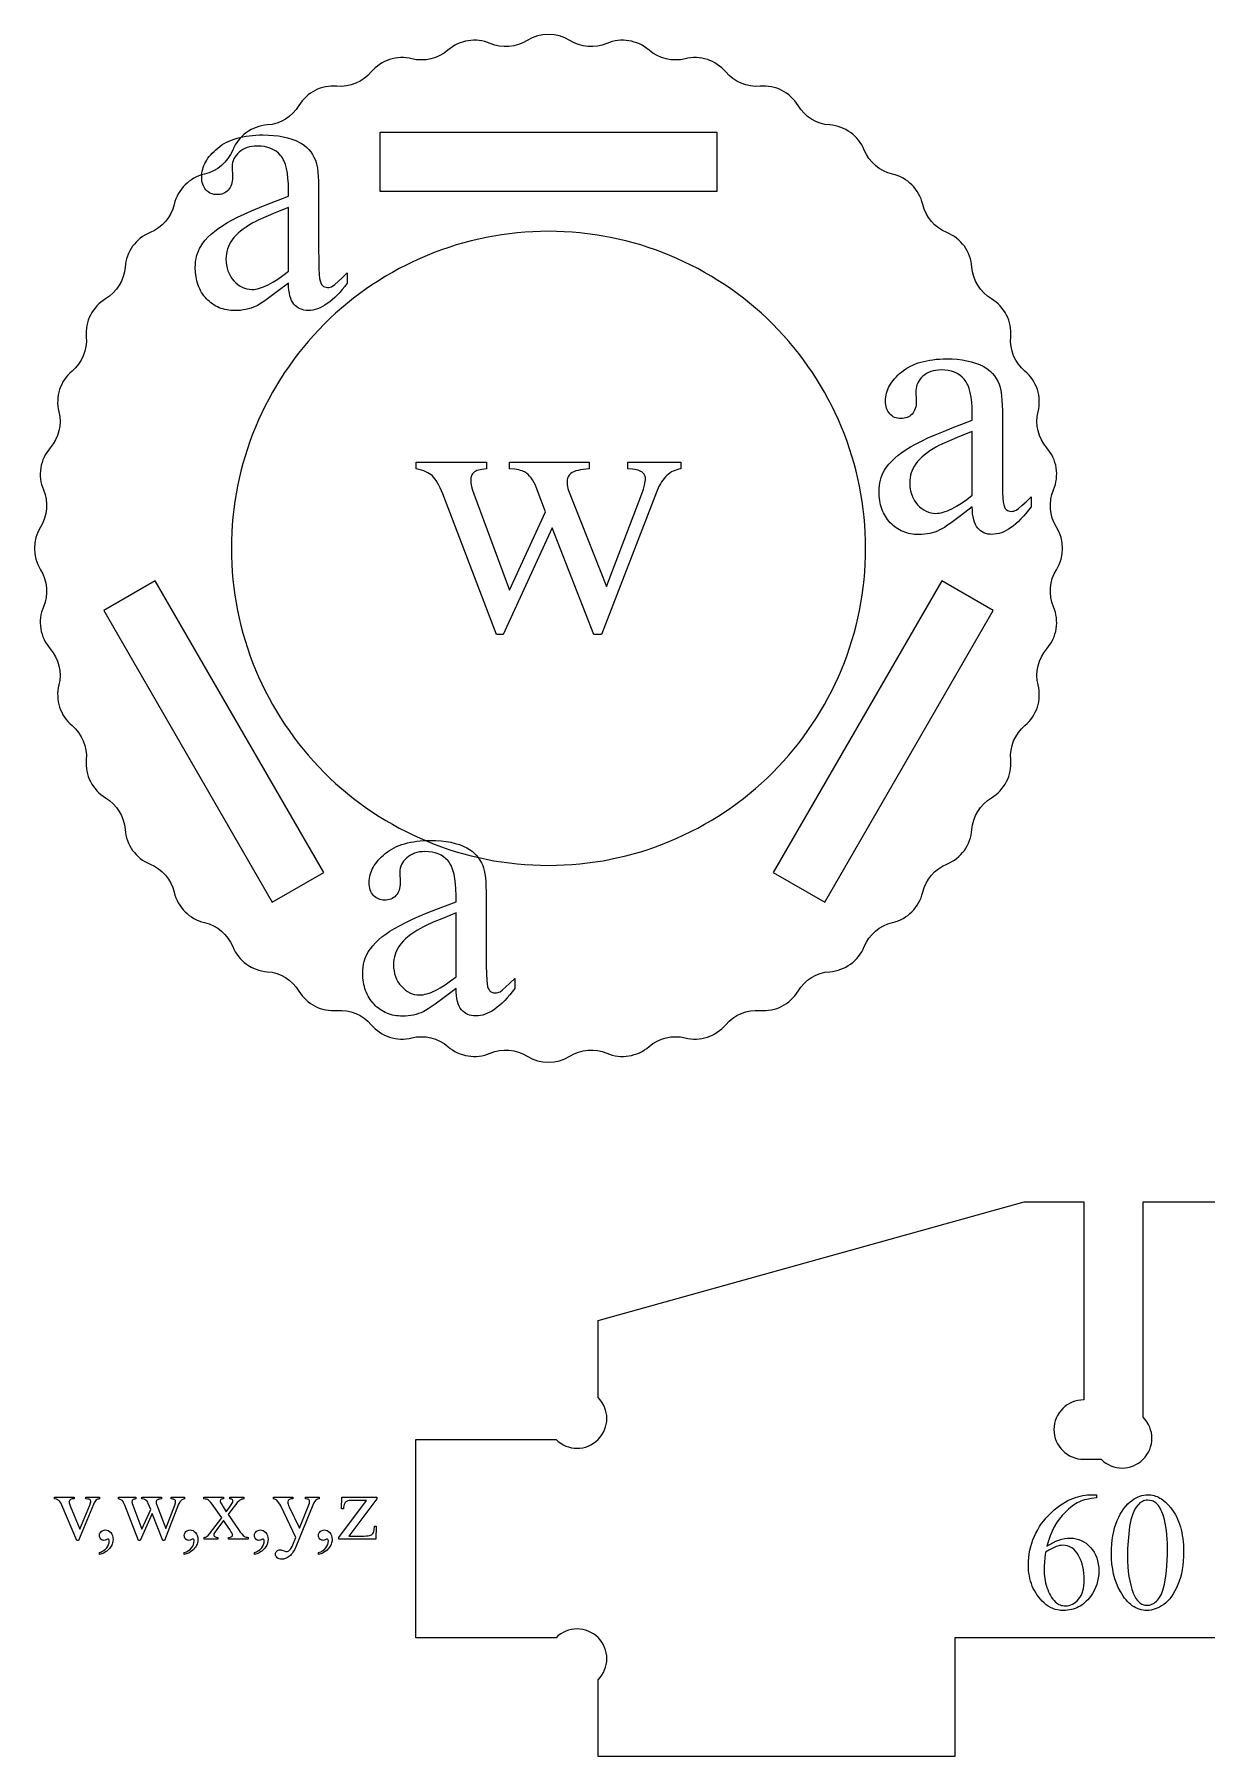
# Model space of a CAD drawing. Extents: x 5 to 599, y -219 to 392.
# Drawn here: x 153.9 to 216.5, y 102.6 to 194.6 of the extents above; entities that cross this region are included whole.
import ezdxf

# ---------------------------------------------------------------- set-up
doc = ezdxf.new("R2010")
doc.units = 0
doc.header["$MEASUREMENT"] = 0
for name, color, linetype in [('EXT', 1, 'CONTINUOUS'), ('INT', 5, 'CONTINUOUS'), ('TEXT', 18, 'CONTINUOUS')]:
    doc.layers.add(name, color=color, linetype=linetype)

msp = doc.modelspace()

# ---------------------------------------------------------------- linework, layer by layer
at = {"layer": 'EXT'}
msp.add_lwpolyline([(154.381, 164.032, 0.286149), (154.737, 161.781, -0.244114), (155.201, 159.851, 0.286149), (155.905, 157.684, -0.244114), (156.664, 155.851, 0.286149), (157.699, 153.821, -0.244114), (158.736, 152.129, 0.286149), (160.075, 150.285, -0.244114), (161.364, 148.776, 0.286149), (162.975, 147.165, -0.244114), (164.484, 145.876, 0.286149), (166.327, 144.537, -0.244114), (168.019, 143.5, 0.286149), (170.05, 142.466, -0.244114), (171.883, 141.706, 0.286149), (174.05, 141.002, -0.244114), (175.98, 140.539, 0.286149), (178.23, 140.182, -0.244114), (180.209, 140.026, 0.286149), (182.487, 140.026, -0.244114), (184.466, 140.182, 0.286149), (186.716, 140.539, -0.244114), (188.646, 141.002, 0.286149), (190.813, 141.706, -0.244114), (192.647, 142.466, 0.286149), (194.677, 143.5, -0.244114), (196.369, 144.537, 0.286149), (198.212, 145.876, -0.244114), (199.721, 147.165, 0.286149), (201.332, 148.776, -0.244114), (202.621, 150.285, 0.286149), (203.961, 152.129, -0.244114), (204.998, 153.821, 0.286149), (206.032, 155.851, -0.244114), (206.791, 157.684, 0.286149), (207.495, 159.851, -0.244114), (207.959, 161.781, 0.286149), (208.315, 164.032, -0.244114), (208.471, 166.01, 0.286149), (208.471, 168.289, -0.244114), (208.315, 170.267, 0.286149), (207.959, 172.518, -0.244114), (207.495, 174.447, 0.286149), (206.791, 176.614, -0.244114), (206.032, 178.448, 0.286149), (204.998, 180.478, -0.244114), (203.961, 182.17, 0.286149), (202.621, 184.013, -0.244114), (201.332, 185.523, 0.286149), (199.721, 187.134, -0.244114), (198.212, 188.423, 0.286149), (196.369, 189.762, -0.244114), (194.677, 190.799, 0.286149), (192.647, 191.833, -0.244114), (190.813, 192.593, 0.286149), (188.646, 193.297, -0.244114), (186.716, 193.76, 0.286149), (184.466, 194.117, -0.244114), (182.487, 194.272, 0.286149), (180.209, 194.272, -0.244114), (178.23, 194.117, 0.286149), (175.98, 193.76, -0.244114), (174.05, 193.297, 0.286149), (171.883, 192.593, -0.244114), (170.05, 191.833, 0.286149), (168.019, 190.799, -0.244114), (166.327, 189.762, 0.286149), (164.484, 188.423, -0.244114), (162.975, 187.134, 0.286149), (161.364, 185.523, -0.244114), (160.075, 184.013, 0.286149), (158.736, 182.17, -0.244114), (157.699, 180.478, 0.286149), (156.664, 178.448, -0.244114), (155.905, 176.614, 0.286149), (155.201, 174.447, -0.244114), (154.737, 172.518, 0.286149), (154.381, 170.267, -0.244114), (154.225, 168.289, 0.286149), (154.225, 166.01, -0.244114)], format="xyb", close=True, dxfattribs=at)
msp.add_lwpolyline([(232.685, 108.965), (203.05, 108.965), (203.05, 102.615), (183.999, 102.615), (183.999, 106.72, 1), (181.753, 108.965), (174.261, 108.965), (174.261, 119.549), (181.753, 119.549, 1), (183.999, 121.794), (183.999, 125.899), (206.754, 132.25), (209.929, 132.25), (209.929, 121.666, 1), (209.929, 118.491), (210.859, 118.491, 1), (213.104, 120.736), (213.104, 132.25), (222.63, 132.25)], format="xyb", dxfattribs=at)
at = {"layer": 'INT'}
for points in [[(172.352, 186.201), (172.352, 189.376), (190.344, 189.376), (190.344, 186.201)], [(166.598, 148.245), (169.347, 149.833), (160.351, 165.415), (157.601, 163.827)], [(196.098, 148.245), (205.095, 163.827), (202.345, 165.415), (193.349, 149.833)]]:
    msp.add_lwpolyline(points, close=True, dxfattribs=at)
msp.add_lwpolyline([(181.348, 184.084, 0.414214), (164.414, 167.149, 0.414214), (181.348, 150.215, 0.414214), (198.282, 167.149, 0.414214)], format="xyb", close=True, dxfattribs=at)
at = {"layer": 'TEXT'}
for points in [[(167.464, 181.319), (166.84, 180.843), (166.344, 180.48), (166.145, 180.34), (165.977, 180.229), (165.841, 180.145), (165.737, 180.09), (165.604, 180.032), (165.469, 179.983), (165.332, 179.941), (165.193, 179.907), (165.052, 179.88), (164.908, 179.861), (164.763, 179.85), (164.615, 179.846), (164.5, 179.848), (164.388, 179.856), (164.279, 179.868), (164.172, 179.885), (164.068, 179.908), (163.966, 179.935), (163.867, 179.967), (163.77, 180.004), (163.676, 180.046), (163.584, 180.093), (163.495, 180.145), (163.409, 180.202), (163.325, 180.264), (163.243, 180.331), (163.164, 180.403), (163.088, 180.48), (163.015, 180.561), (162.947, 180.645), (162.884, 180.732), (162.826, 180.822), (162.772, 180.915), (162.722, 181.012), (162.678, 181.111), (162.638, 181.214), (162.603, 181.32), (162.572, 181.429), (162.547, 181.541), (162.526, 181.656), (162.509, 181.775), (162.497, 181.896), (162.488, 182.148), (162.493, 182.309), (162.506, 182.464), (162.529, 182.614), (162.561, 182.758), (162.602, 182.897), (162.653, 183.03), (162.712, 183.158), (162.781, 183.28), (162.89, 183.445), (163.018, 183.607), (163.164, 183.767), (163.328, 183.924), (163.511, 184.079), (163.713, 184.231), (163.933, 184.381), (164.171, 184.529), (164.439, 184.679), (164.748, 184.837), (165.098, 185.004), (165.489, 185.178), (165.922, 185.36), (166.395, 185.55), (166.909, 185.748), (167.464, 185.953), (167.464, 186.305), (167.457, 186.626), (167.437, 186.92), (167.404, 187.189), (167.358, 187.431), (167.298, 187.648), (167.263, 187.746), (167.225, 187.838), (167.184, 187.923), (167.139, 188.001), (167.091, 188.073), (167.04, 188.139), (166.927, 188.255), (166.803, 188.357), (166.667, 188.442), (166.519, 188.512), (166.358, 188.566), (166.186, 188.605), (166.002, 188.629), (165.805, 188.636), (165.656, 188.631), (165.514, 188.616), (165.38, 188.59), (165.254, 188.554), (165.136, 188.507), (165.026, 188.45), (164.924, 188.382), (164.83, 188.305), (164.743, 188.22), (164.667, 188.133), (164.604, 188.042), (164.552, 187.949), (164.511, 187.852), (164.482, 187.752), (164.465, 187.649), (164.459, 187.544), (164.478, 186.978), (164.475, 186.869), (164.464, 186.766), (164.446, 186.67), (164.421, 186.58), (164.389, 186.497), (164.349, 186.42), (164.303, 186.349), (164.249, 186.285), (164.19, 186.228), (164.126, 186.178), (164.057, 186.136), (163.984, 186.102), (163.907, 186.075), (163.826, 186.056), (163.74, 186.045), (163.649, 186.041), (163.561, 186.045), (163.477, 186.057), (163.397, 186.077), (163.321, 186.105), (163.249, 186.14), (163.182, 186.184), (163.118, 186.235), (163.059, 186.295), (163.005, 186.361), (162.959, 186.433), (162.919, 186.511), (162.887, 186.595), (162.862, 186.684), (162.844, 186.78), (162.833, 186.881), (162.83, 186.988), (162.833, 187.092), (162.843, 187.195), (162.86, 187.297), (162.883, 187.399), (162.913, 187.499), (162.95, 187.598), (162.994, 187.696), (163.044, 187.792), (163.101, 187.888), (163.165, 187.983), (163.235, 188.077), (163.312, 188.169), (163.396, 188.261), (163.487, 188.351), (163.584, 188.441), (163.688, 188.529), (163.798, 188.614), (163.914, 188.694), (164.034, 188.768), (164.161, 188.836), (164.292, 188.9), (164.429, 188.957), (164.572, 189.009), (164.72, 189.056), (164.873, 189.097), (165.032, 189.133), (165.196, 189.163), (165.366, 189.188), (165.541, 189.207), (165.721, 189.221), (165.907, 189.229), (166.098, 189.232), (166.389, 189.225), (166.666, 189.207), (166.93, 189.175), (167.181, 189.132), (167.418, 189.075), (167.642, 189.007), (167.852, 188.925), (168.049, 188.832), (168.189, 188.751), (168.318, 188.659), (168.439, 188.557), (168.549, 188.444), (168.651, 188.32), (168.743, 188.186), (168.825, 188.041), (168.898, 187.885), (168.939, 187.767), (168.975, 187.621), (169.005, 187.447), (169.03, 187.246), (169.049, 187.018), (169.063, 186.762), (169.071, 186.479), (169.074, 186.168), (169.074, 183.134), (169.077, 182.557), (169.086, 182.103), (169.101, 181.774), (169.123, 181.568), (169.151, 181.436), (169.187, 181.327), (169.231, 181.243), (169.256, 181.21), (169.284, 181.182), (169.342, 181.14), (169.404, 181.109), (169.471, 181.091), (169.542, 181.085), (169.618, 181.089), (169.688, 181.102), (169.754, 181.123), (169.815, 181.153), (169.942, 181.245), (170.115, 181.395), (170.337, 181.601), (170.606, 181.865), (170.606, 181.319), (170.469, 181.142), (170.334, 180.976), (170.199, 180.822), (170.065, 180.679), (169.932, 180.547), (169.8, 180.427), (169.668, 180.319), (169.537, 180.221), (169.407, 180.136), (169.278, 180.061), (169.149, 179.998), (169.021, 179.947), (168.894, 179.907), (168.768, 179.878), (168.642, 179.861), (168.518, 179.855), (168.401, 179.861), (168.291, 179.876), (168.187, 179.902), (168.088, 179.938), (167.996, 179.985), (167.91, 180.042), (167.83, 180.109), (167.757, 180.187), (167.69, 180.277), (167.632, 180.382), (167.583, 180.502), (167.542, 180.636), (167.51, 180.785), (167.486, 180.948), (167.471, 181.126)], [(167.464, 181.953), (167.464, 185.358), (166.793, 185.087), (166.252, 184.858), (165.841, 184.672), (165.685, 184.595), (165.561, 184.529), (165.376, 184.421), (165.203, 184.312), (165.045, 184.201), (164.9, 184.09), (164.769, 183.977), (164.652, 183.863), (164.549, 183.748), (164.459, 183.631), (164.381, 183.513), (164.314, 183.392), (164.257, 183.268), (164.21, 183.141), (164.174, 183.012), (164.148, 182.879), (164.132, 182.744), (164.127, 182.607), (164.134, 182.435), (164.153, 182.271), (164.186, 182.114), (164.232, 181.964), (164.291, 181.822), (164.363, 181.688), (164.448, 181.561), (164.547, 181.441), (164.654, 181.332), (164.764, 181.238), (164.879, 181.159), (164.998, 181.093), (165.121, 181.043), (165.247, 181.006), (165.378, 180.985), (165.513, 180.977), (165.607, 180.981), (165.705, 180.993), (165.807, 181.012), (165.913, 181.038), (166.022, 181.073), (166.135, 181.115), (166.251, 181.164), (166.371, 181.221), (166.622, 181.359), (166.888, 181.526), (167.169, 181.724)], [(203.976, 169.358), (203.352, 168.883), (202.856, 168.519), (202.656, 168.379), (202.489, 168.268), (202.353, 168.184), (202.249, 168.129), (202.116, 168.072), (201.981, 168.022), (201.844, 167.98), (201.705, 167.946), (201.564, 167.919), (201.42, 167.9), (201.275, 167.889), (201.127, 167.885), (201.012, 167.887), (200.9, 167.895), (200.791, 167.907), (200.684, 167.925), (200.58, 167.947), (200.478, 167.974), (200.378, 168.006), (200.282, 168.043), (200.188, 168.086), (200.096, 168.133), (200.007, 168.185), (199.92, 168.242), (199.837, 168.304), (199.755, 168.37), (199.676, 168.442), (199.6, 168.519), (199.527, 168.6), (199.459, 168.684), (199.396, 168.771), (199.337, 168.861), (199.284, 168.955), (199.234, 169.051), (199.19, 169.151), (199.15, 169.253), (199.115, 169.359), (199.084, 169.468), (199.059, 169.58), (199.037, 169.695), (199.021, 169.814), (199.009, 169.935), (199, 170.187), (199.005, 170.348), (199.018, 170.503), (199.041, 170.653), (199.073, 170.797), (199.114, 170.936), (199.165, 171.069), (199.224, 171.197), (199.293, 171.319), (199.402, 171.484), (199.53, 171.646), (199.676, 171.806), (199.84, 171.963), (200.023, 172.118), (200.225, 172.271), (200.445, 172.421), (200.683, 172.568), (200.951, 172.718), (201.26, 172.877), (201.61, 173.043), (202.001, 173.217), (202.433, 173.399), (202.907, 173.589), (203.421, 173.787), (203.976, 173.993), (203.976, 174.344), (203.969, 174.665), (203.949, 174.96), (203.916, 175.228), (203.87, 175.471), (203.81, 175.687), (203.775, 175.785), (203.737, 175.877), (203.696, 175.962), (203.651, 176.041), (203.603, 176.113), (203.551, 176.178), (203.439, 176.295), (203.315, 176.396), (203.179, 176.481), (203.031, 176.551), (202.87, 176.606), (202.698, 176.645), (202.514, 176.668), (202.317, 176.676), (202.168, 176.67), (202.026, 176.655), (201.892, 176.629), (201.766, 176.593), (201.648, 176.546), (201.538, 176.489), (201.436, 176.422), (201.342, 176.344), (201.255, 176.259), (201.179, 176.172), (201.116, 176.081), (201.063, 175.988), (201.023, 175.891), (200.994, 175.791), (200.977, 175.689), (200.971, 175.583), (200.99, 175.017), (200.987, 174.908), (200.976, 174.805), (200.958, 174.709), (200.933, 174.619), (200.901, 174.536), (200.861, 174.459), (200.815, 174.388), (200.761, 174.324), (200.702, 174.267), (200.638, 174.218), (200.569, 174.176), (200.496, 174.141), (200.419, 174.115), (200.338, 174.096), (200.251, 174.084), (200.161, 174.08), (200.073, 174.084), (199.989, 174.096), (199.909, 174.116), (199.833, 174.144), (199.761, 174.179), (199.694, 174.223), (199.63, 174.275), (199.571, 174.334), (199.517, 174.4), (199.47, 174.472), (199.431, 174.55), (199.399, 174.634), (199.374, 174.724), (199.356, 174.819), (199.345, 174.92), (199.341, 175.027), (199.345, 175.131), (199.355, 175.234), (199.372, 175.337), (199.395, 175.438), (199.425, 175.538), (199.462, 175.637), (199.506, 175.735), (199.556, 175.832), (199.613, 175.927), (199.677, 176.022), (199.747, 176.116), (199.824, 176.209), (199.908, 176.3), (199.999, 176.391), (200.096, 176.48), (200.2, 176.568), (200.31, 176.653), (200.426, 176.733), (200.546, 176.807), (200.673, 176.876), (200.804, 176.939), (200.941, 176.996), (201.084, 177.049), (201.232, 177.095), (201.385, 177.136), (201.544, 177.172), (201.708, 177.202), (201.878, 177.227), (202.053, 177.246), (202.233, 177.26), (202.419, 177.268), (202.61, 177.271), (202.901, 177.265), (203.178, 177.246), (203.442, 177.215), (203.693, 177.171), (203.93, 177.115), (204.154, 177.046), (204.364, 176.965), (204.561, 176.871), (204.7, 176.79), (204.83, 176.698), (204.95, 176.596), (205.061, 176.483), (205.163, 176.359), (205.255, 176.225), (205.337, 176.08), (205.41, 175.924), (205.451, 175.806), (205.487, 175.66), (205.517, 175.486), (205.542, 175.285), (205.561, 175.057), (205.575, 174.801), (205.583, 174.518), (205.586, 174.207), (205.586, 171.173), (205.589, 170.596), (205.598, 170.142), (205.613, 169.813), (205.634, 169.607), (205.663, 169.475), (205.699, 169.367), (205.743, 169.282), (205.768, 169.249), (205.795, 169.222), (205.854, 169.179), (205.916, 169.148), (205.983, 169.13), (206.054, 169.124), (206.13, 169.128), (206.2, 169.141), (206.266, 169.162), (206.327, 169.192), (206.453, 169.284), (206.627, 169.434), (206.849, 169.64), (207.117, 169.905), (207.117, 169.358), (206.981, 169.181), (206.846, 169.015), (206.711, 168.861), (206.577, 168.718), (206.444, 168.586), (206.312, 168.466), (206.18, 168.358), (206.049, 168.261), (205.919, 168.175), (205.79, 168.1), (205.661, 168.038), (205.533, 167.986), (205.406, 167.946), (205.28, 167.918), (205.154, 167.9), (205.03, 167.895), (204.913, 167.9), (204.803, 167.915), (204.698, 167.941), (204.6, 167.978), (204.508, 168.024), (204.422, 168.081), (204.342, 168.149), (204.269, 168.226), (204.202, 168.317), (204.144, 168.422), (204.095, 168.541), (204.054, 168.675), (204.022, 168.824), (203.998, 168.987), (203.983, 169.165)], [(203.976, 169.992), (203.976, 173.397), (203.304, 173.126), (202.764, 172.897), (202.353, 172.711), (202.197, 172.634), (202.073, 172.568), (201.887, 172.46), (201.715, 172.351), (201.557, 172.241), (201.412, 172.129), (201.281, 172.016), (201.164, 171.902), (201.061, 171.787), (200.971, 171.67), (200.893, 171.552), (200.826, 171.431), (200.769, 171.307), (200.722, 171.18), (200.686, 171.051), (200.66, 170.919), (200.644, 170.784), (200.639, 170.646), (200.646, 170.474), (200.665, 170.31), (200.698, 170.153), (200.744, 170.003), (200.803, 169.861), (200.875, 169.727), (200.96, 169.6), (201.059, 169.48), (201.165, 169.371), (201.276, 169.277), (201.391, 169.198), (201.51, 169.133), (201.633, 169.082), (201.759, 169.046), (201.89, 169.024), (202.025, 169.017), (202.119, 169.02), (202.217, 169.032), (202.319, 169.051), (202.425, 169.078), (202.534, 169.112), (202.647, 169.154), (202.763, 169.203), (202.883, 169.261), (203.134, 169.398), (203.4, 169.565), (203.681, 169.764)], [(174.289, 171.755), (178.036, 171.755), (178.036, 171.394), (177.799, 171.367), (177.698, 171.349), (177.608, 171.328), (177.528, 171.303), (177.46, 171.275), (177.403, 171.243), (177.358, 171.208), (177.32, 171.17), (177.287, 171.127), (177.259, 171.081), (177.237, 171.03), (177.219, 170.976), (177.207, 170.917), (177.199, 170.855), (177.197, 170.789), (177.207, 170.629), (177.238, 170.454), (177.29, 170.264), (177.362, 170.057), (179.275, 164.915), (181.197, 169.101), (180.689, 170.418), (180.629, 170.559), (180.563, 170.688), (180.493, 170.806), (180.419, 170.913), (180.34, 171.009), (180.256, 171.093), (180.168, 171.166), (180.075, 171.228), (180.015, 171.26), (179.944, 171.289), (179.862, 171.315), (179.767, 171.337), (179.662, 171.356), (179.544, 171.372), (179.275, 171.394), (179.275, 171.755), (183.529, 171.755), (183.529, 171.394), (183.359, 171.383), (183.203, 171.367), (183.059, 171.344), (182.929, 171.315), (182.811, 171.281), (182.705, 171.24), (182.613, 171.193), (182.533, 171.14), (182.488, 171.098), (182.448, 171.05), (182.415, 170.997), (182.387, 170.937), (182.366, 170.872), (182.351, 170.801), (182.341, 170.725), (182.338, 170.642), (182.343, 170.544), (182.358, 170.445), (182.382, 170.344), (182.416, 170.242), (184.446, 165.11), (186.329, 170.057), (186.414, 170.307), (186.475, 170.53), (186.512, 170.726), (186.521, 170.815), (186.524, 170.896), (186.521, 170.942), (186.512, 170.986), (186.497, 171.029), (186.476, 171.072), (186.45, 171.112), (186.417, 171.152), (186.334, 171.228), (186.28, 171.262), (186.216, 171.293), (186.14, 171.32), (186.052, 171.342), (185.953, 171.361), (185.843, 171.376), (185.587, 171.394), (185.587, 171.755), (188.407, 171.755), (188.407, 171.394), (188.303, 171.374), (188.202, 171.348), (188.104, 171.314), (188.011, 171.274), (187.92, 171.227), (187.833, 171.172), (187.75, 171.111), (187.67, 171.042), (187.594, 170.967), (187.521, 170.884), (187.452, 170.795), (187.386, 170.698), (187.324, 170.595), (187.265, 170.484), (187.21, 170.367), (187.158, 170.242), (184.173, 162.544), (183.773, 162.544), (181.538, 168.252), (178.933, 162.544), (178.572, 162.544), (175.704, 170.057), (175.633, 170.228), (175.563, 170.384), (175.493, 170.526), (175.423, 170.653), (175.354, 170.766), (175.285, 170.865), (175.216, 170.948), (175.148, 171.018), (175.075, 171.078), (174.992, 171.135), (174.899, 171.187), (174.796, 171.236), (174.684, 171.281), (174.562, 171.322), (174.431, 171.36), (174.289, 171.394)], [(176.41, 143.635), (175.786, 143.159), (175.29, 142.796), (175.091, 142.656), (174.923, 142.545), (174.787, 142.461), (174.683, 142.405), (174.55, 142.348), (174.415, 142.299), (174.278, 142.257), (174.139, 142.223), (173.998, 142.196), (173.854, 142.177), (173.709, 142.165), (173.561, 142.162), (173.446, 142.164), (173.334, 142.171), (173.225, 142.184), (173.118, 142.201), (173.014, 142.223), (172.912, 142.251), (172.813, 142.283), (172.716, 142.32), (172.622, 142.362), (172.53, 142.409), (172.441, 142.461), (172.355, 142.518), (172.271, 142.58), (172.189, 142.647), (172.11, 142.719), (172.034, 142.796), (171.961, 142.877), (171.894, 142.961), (171.83, 143.048), (171.772, 143.138), (171.718, 143.231), (171.669, 143.328), (171.624, 143.427), (171.584, 143.53), (171.549, 143.636), (171.518, 143.745), (171.493, 143.857), (171.472, 143.972), (171.455, 144.09), (171.443, 144.212), (171.434, 144.464), (171.439, 144.625), (171.452, 144.78), (171.475, 144.93), (171.507, 145.074), (171.548, 145.213), (171.599, 145.346), (171.658, 145.474), (171.727, 145.596), (171.836, 145.761), (171.964, 145.923), (172.11, 146.083), (172.274, 146.24), (172.457, 146.395), (172.659, 146.547), (172.879, 146.697), (173.117, 146.845), (173.385, 146.995), (173.694, 147.153), (174.044, 147.319), (174.436, 147.494), (174.868, 147.676), (175.341, 147.866), (175.855, 148.063), (176.41, 148.269), (176.41, 148.62), (176.403, 148.942), (176.383, 149.236), (176.35, 149.505), (176.304, 149.747), (176.244, 149.964), (176.209, 150.062), (176.171, 150.153), (176.13, 150.239), (176.085, 150.317), (176.037, 150.389), (175.986, 150.455), (175.873, 150.571), (175.749, 150.672), (175.613, 150.758), (175.465, 150.828), (175.305, 150.882), (175.132, 150.921), (174.948, 150.945), (174.751, 150.952), (174.602, 150.947), (174.46, 150.932), (174.326, 150.906), (174.2, 150.869), (174.082, 150.823), (173.972, 150.766), (173.87, 150.698), (173.776, 150.621), (173.689, 150.536), (173.614, 150.449), (173.55, 150.358), (173.498, 150.264), (173.457, 150.168), (173.428, 150.068), (173.411, 149.965), (173.405, 149.86), (173.424, 149.294), (173.421, 149.185), (173.41, 149.082), (173.392, 148.986), (173.367, 148.896), (173.335, 148.813), (173.296, 148.736), (173.249, 148.665), (173.195, 148.601), (173.136, 148.544), (173.072, 148.494), (173.003, 148.452), (172.931, 148.418), (172.853, 148.391), (172.772, 148.372), (172.686, 148.361), (172.595, 148.357), (172.507, 148.361), (172.423, 148.373), (172.343, 148.393), (172.267, 148.42), (172.195, 148.456), (172.128, 148.5), (172.064, 148.551), (172.005, 148.611), (171.951, 148.677), (171.905, 148.749), (171.865, 148.827), (171.833, 148.911), (171.808, 149), (171.79, 149.095), (171.779, 149.197), (171.776, 149.303), (171.779, 149.408), (171.789, 149.511), (171.806, 149.613), (171.829, 149.714), (171.859, 149.814), (171.896, 149.914), (171.94, 150.011), (171.99, 150.108), (172.047, 150.204), (172.111, 150.299), (172.181, 150.393), (172.259, 150.485), (172.342, 150.577), (172.433, 150.667), (172.53, 150.757), (172.634, 150.845), (172.744, 150.93), (172.86, 151.01), (172.981, 151.084), (173.107, 151.152), (173.238, 151.215), (173.376, 151.273), (173.518, 151.325), (173.666, 151.372), (173.819, 151.413), (173.978, 151.449), (174.142, 151.479), (174.312, 151.504), (174.487, 151.523), (174.667, 151.536), (174.853, 151.545), (175.044, 151.547), (175.335, 151.541), (175.612, 151.522), (175.876, 151.491), (176.127, 151.447), (176.364, 151.391), (176.588, 151.322), (176.798, 151.241), (176.995, 151.147), (177.135, 151.066), (177.264, 150.975), (177.385, 150.873), (177.495, 150.76), (177.597, 150.636), (177.689, 150.502), (177.771, 150.357), (177.844, 150.201), (177.885, 150.082), (177.921, 149.936), (177.951, 149.763), (177.976, 149.562), (177.995, 149.334), (178.009, 149.078), (178.017, 148.795), (178.02, 148.484), (178.02, 145.45), (178.023, 144.872), (178.032, 144.419), (178.047, 144.089), (178.069, 143.884), (178.097, 143.752), (178.133, 143.643), (178.177, 143.559), (178.203, 143.526), (178.23, 143.498), (178.288, 143.456), (178.35, 143.425), (178.417, 143.407), (178.488, 143.401), (178.564, 143.405), (178.635, 143.418), (178.7, 143.439), (178.761, 143.469), (178.888, 143.561), (179.061, 143.71), (179.283, 143.917), (179.552, 144.181), (179.552, 143.635), (179.415, 143.458), (179.28, 143.292), (179.145, 143.137), (179.011, 142.995), (178.878, 142.863), (178.746, 142.743), (178.614, 142.634), (178.483, 142.537), (178.353, 142.451), (178.224, 142.377), (178.095, 142.314), (177.967, 142.263), (177.84, 142.223), (177.714, 142.194), (177.588, 142.177), (177.464, 142.171), (177.347, 142.176), (177.237, 142.192), (177.133, 142.218), (177.034, 142.254), (176.942, 142.301), (176.856, 142.358), (176.776, 142.425), (176.703, 142.503), (176.636, 142.593), (176.578, 142.698), (176.529, 142.818), (176.488, 142.952), (176.456, 143.101), (176.432, 143.264), (176.417, 143.442)], [(176.41, 144.269), (176.41, 147.674), (175.739, 147.403), (175.198, 147.174), (174.787, 146.988), (174.631, 146.911), (174.507, 146.845), (174.322, 146.737), (174.15, 146.628), (173.991, 146.517), (173.846, 146.406), (173.715, 146.293), (173.598, 146.179), (173.495, 146.064), (173.405, 145.947), (173.327, 145.829), (173.26, 145.707), (173.203, 145.584), (173.156, 145.457), (173.12, 145.327), (173.094, 145.195), (173.078, 145.06), (173.073, 144.923), (173.08, 144.751), (173.099, 144.586), (173.132, 144.429), (173.178, 144.28), (173.237, 144.138), (173.309, 144.003), (173.394, 143.876), (173.493, 143.757), (173.6, 143.648), (173.71, 143.554), (173.825, 143.474), (173.944, 143.409), (174.067, 143.359), (174.193, 143.322), (174.324, 143.301), (174.459, 143.293), (174.553, 143.297), (174.651, 143.309), (174.753, 143.328), (174.859, 143.354), (174.968, 143.389), (175.081, 143.431), (175.197, 143.48), (175.317, 143.537), (175.568, 143.674), (175.834, 143.842), (176.115, 144.04)], [(154.967, 116.465), (156.019, 116.465), (156.019, 116.375), (155.95, 116.375), (155.906, 116.372), (155.866, 116.363), (155.833, 116.349), (155.805, 116.328), (155.783, 116.303), (155.768, 116.274), (155.758, 116.241), (155.755, 116.204), (155.758, 116.159), (155.768, 116.111), (155.806, 116.002), (156.326, 114.767), (156.848, 116.048), (156.89, 116.168), (156.901, 116.216), (156.904, 116.255), (156.899, 116.286), (156.885, 116.311), (156.854, 116.342), (156.816, 116.361), (156.753, 116.371), (156.648, 116.375), (156.648, 116.465), (157.377, 116.465), (157.377, 116.375), (157.319, 116.368), (157.27, 116.357), (157.231, 116.342), (157.202, 116.324), (157.16, 116.281), (157.121, 116.226), (157.083, 116.159), (157.048, 116.08), (156.255, 114.162), (156.155, 114.162), (155.358, 116.048), (155.305, 116.161), (155.255, 116.237), (155.2, 116.29), (155.131, 116.333), (155.069, 116.355), (154.967, 116.375)], [(158.38, 116.465), (159.316, 116.465), (159.316, 116.375), (159.257, 116.368), (159.209, 116.358), (159.173, 116.345), (159.147, 116.328), (159.129, 116.308), (159.117, 116.284), (159.109, 116.256), (159.107, 116.223), (159.117, 116.14), (159.148, 116.041), (159.626, 114.755), (160.107, 115.802), (159.98, 116.131), (159.948, 116.198), (159.912, 116.255), (159.871, 116.3), (159.826, 116.333), (159.794, 116.349), (159.749, 116.361), (159.626, 116.375), (159.626, 116.465), (160.69, 116.465), (160.69, 116.375), (160.608, 116.368), (160.54, 116.355), (160.484, 116.336), (160.441, 116.311), (160.419, 116.289), (160.404, 116.261), (160.395, 116.227), (160.392, 116.187), (160.397, 116.138), (160.412, 116.087), (160.919, 114.804), (161.39, 116.041), (161.426, 116.159), (161.435, 116.208), (161.438, 116.25), (161.435, 116.273), (161.427, 116.294), (161.412, 116.314), (161.391, 116.333), (161.361, 116.35), (161.32, 116.362), (161.268, 116.37), (161.204, 116.375), (161.204, 116.465), (161.909, 116.465), (161.909, 116.375), (161.858, 116.363), (161.81, 116.345), (161.766, 116.319), (161.725, 116.287), (161.688, 116.247), (161.654, 116.201), (161.624, 116.147), (161.597, 116.087), (160.851, 114.162), (160.751, 114.162), (160.192, 115.589), (159.541, 114.162), (159.451, 114.162), (158.733, 116.041), (158.698, 116.122), (158.663, 116.19), (158.629, 116.242), (158.594, 116.281), (158.555, 116.31), (158.507, 116.335), (158.448, 116.357), (158.38, 116.375)], [(162.946, 116.465), (163.997, 116.465), (163.997, 116.375), (163.951, 116.373), (163.912, 116.366), (163.881, 116.356), (163.857, 116.341), (163.839, 116.322), (163.827, 116.301), (163.819, 116.277), (163.817, 116.25), (163.822, 116.217), (163.838, 116.176), (163.865, 116.127), (163.902, 116.07), (163.982, 115.948), (164.141, 115.694), (164.324, 115.948), (164.401, 116.057), (164.456, 116.145), (164.489, 116.21), (164.5, 116.253), (164.497, 116.277), (164.489, 116.3), (164.476, 116.321), (164.458, 116.339), (164.434, 116.355), (164.404, 116.366), (164.367, 116.373), (164.324, 116.375), (164.324, 116.465), (165.08, 116.465), (165.08, 116.375), (165.022, 116.368), (164.969, 116.355), (164.919, 116.335), (164.873, 116.309), (164.808, 116.255), (164.731, 116.177), (164.644, 116.075), (164.546, 115.948), (164.241, 115.541), (164.797, 114.74), (164.892, 114.608), (164.973, 114.504), (165.039, 114.43), (165.09, 114.386), (165.137, 114.359), (165.19, 114.339), (165.25, 114.325), (165.317, 114.319), (165.317, 114.231), (164.263, 114.231), (164.263, 114.319), (164.315, 114.322), (164.361, 114.331), (164.4, 114.346), (164.434, 114.367), (164.454, 114.386), (164.468, 114.407), (164.477, 114.431), (164.48, 114.458), (164.47, 114.496), (164.441, 114.556), (164.392, 114.638), (164.324, 114.74), (163.997, 115.219), (163.639, 114.74), (163.514, 114.564), (163.483, 114.509), (163.473, 114.477), (163.476, 114.448), (163.486, 114.421), (163.504, 114.395), (163.528, 114.371), (163.558, 114.35), (163.596, 114.334), (163.641, 114.324), (163.692, 114.319), (163.692, 114.231), (162.963, 114.231), (162.963, 114.319), (163.005, 114.327), (163.045, 114.34), (163.082, 114.357), (163.117, 114.379), (163.171, 114.429), (163.241, 114.505), (163.429, 114.74), (163.897, 115.362), (163.473, 115.977), (163.388, 116.097), (163.313, 116.191), (163.248, 116.262), (163.193, 116.308), (163.141, 116.337), (163.082, 116.358), (163.017, 116.371), (162.946, 116.375)], [(166.656, 116.465), (167.697, 116.465), (167.697, 116.375), (167.646, 116.375), (167.595, 116.372), (167.55, 116.363), (167.512, 116.348), (167.481, 116.327), (167.457, 116.302), (167.44, 116.274), (167.43, 116.243), (167.427, 116.209), (167.432, 116.157), (167.447, 116.095), (167.472, 116.025), (167.507, 115.945), (168.051, 114.819), (168.551, 116.053), (168.582, 116.152), (168.59, 116.201), (168.592, 116.25), (168.588, 116.289), (168.575, 116.316), (168.55, 116.34), (168.514, 116.359), (168.457, 116.371), (168.368, 116.375), (168.368, 116.465), (169.095, 116.465), (169.095, 116.375), (169.015, 116.36), (168.956, 116.336), (168.905, 116.294), (168.849, 116.226), (168.817, 116.162), (168.766, 116.038), (167.856, 113.809), (167.785, 113.656), (167.704, 113.524), (167.659, 113.465), (167.612, 113.411), (167.563, 113.362), (167.511, 113.318), (167.405, 113.246), (167.301, 113.194), (167.199, 113.163), (167.149, 113.155), (167.1, 113.153), (167.031, 113.158), (166.969, 113.173), (166.913, 113.199), (166.863, 113.236), (166.823, 113.279), (166.794, 113.325), (166.776, 113.374), (166.77, 113.426), (166.775, 113.474), (166.787, 113.518), (166.808, 113.557), (166.838, 113.59), (166.874, 113.618), (166.917, 113.637), (166.966, 113.649), (167.022, 113.653), (167.066, 113.649), (167.117, 113.639), (167.241, 113.599), (167.32, 113.572), (167.363, 113.562), (167.401, 113.567), (167.44, 113.581), (167.48, 113.605), (167.523, 113.638), (167.566, 113.685), (167.61, 113.749), (167.653, 113.831), (167.697, 113.931), (167.856, 114.319), (167.053, 116.004), (167.006, 116.089), (166.936, 116.192), (166.881, 116.263), (166.836, 116.306), (166.763, 116.343), (166.656, 116.375)], [(172.146, 114.916), (172.12, 114.231), (170.149, 114.231), (170.149, 114.319), (171.632, 116.294), (170.9, 116.294), (170.704, 116.287), (170.637, 116.277), (170.59, 116.264), (170.555, 116.245), (170.524, 116.22), (170.495, 116.187), (170.471, 116.148), (170.441, 116.083), (170.419, 116.011), (170.403, 115.932), (170.395, 115.845), (170.297, 115.845), (170.312, 116.465), (172.185, 116.465), (172.185, 116.375), (170.688, 114.394), (171.502, 114.394), (171.62, 114.397), (171.717, 114.405), (171.794, 114.418), (171.85, 114.437), (171.894, 114.462), (171.933, 114.496), (171.967, 114.537), (171.998, 114.587), (172.016, 114.637), (172.034, 114.708), (172.063, 114.916)], [(210.618, 116.599), (210.618, 116.437), (210.341, 116.401), (210.091, 116.351), (209.976, 116.32), (209.868, 116.286), (209.766, 116.248), (209.671, 116.206), (209.58, 116.16), (209.489, 116.108), (209.307, 115.987), (209.126, 115.844), (208.947, 115.677), (208.776, 115.494), (208.62, 115.301), (208.479, 115.098), (208.354, 114.885), (208.242, 114.656), (208.139, 114.407), (208.045, 114.137), (207.961, 113.846), (208.119, 113.948), (208.278, 114.036), (208.436, 114.111), (208.595, 114.172), (208.753, 114.22), (208.912, 114.254), (209.071, 114.274), (209.23, 114.281), (209.38, 114.273), (209.525, 114.25), (209.665, 114.212), (209.8, 114.158), (209.93, 114.089), (210.054, 114.004), (210.174, 113.904), (210.288, 113.789), (210.393, 113.662), (210.484, 113.526), (210.561, 113.381), (210.624, 113.227), (210.673, 113.065), (210.708, 112.894), (210.729, 112.714), (210.736, 112.525), (210.729, 112.34), (210.708, 112.16), (210.672, 111.984), (210.623, 111.811), (210.559, 111.643), (210.482, 111.479), (210.39, 111.319), (210.284, 111.164), (210.214, 111.073), (210.142, 110.989), (210.067, 110.91), (209.99, 110.837), (209.909, 110.77), (209.826, 110.709), (209.74, 110.653), (209.652, 110.604), (209.56, 110.56), (209.466, 110.522), (209.369, 110.49), (209.27, 110.464), (209.167, 110.444), (209.062, 110.429), (208.954, 110.42), (208.844, 110.417), (208.694, 110.424), (208.55, 110.443), (208.412, 110.474), (208.28, 110.518), (208.153, 110.575), (208.032, 110.645), (207.917, 110.727), (207.808, 110.821), (207.707, 110.921), (207.612, 111.025), (207.524, 111.132), (207.443, 111.243), (207.368, 111.358), (207.299, 111.476), (207.237, 111.598), (207.182, 111.724), (207.133, 111.853), (207.091, 111.985), (207.055, 112.122), (207.026, 112.262), (207.003, 112.406), (206.986, 112.553), (206.977, 112.704), (206.973, 112.858), (206.978, 113.057), (206.993, 113.253), (207.018, 113.447), (207.054, 113.638), (207.099, 113.826), (207.154, 114.013), (207.219, 114.196), (207.294, 114.378), (207.378, 114.555), (207.471, 114.727), (207.573, 114.895), (207.683, 115.057), (207.802, 115.214), (207.929, 115.366), (208.065, 115.513), (208.209, 115.655), (208.357, 115.789), (208.504, 115.911), (208.648, 116.022), (208.792, 116.122), (208.933, 116.21), (209.073, 116.287), (209.212, 116.352), (209.349, 116.406), (209.484, 116.451), (209.616, 116.49), (209.746, 116.524), (209.874, 116.551), (210, 116.572), (210.123, 116.587), (210.244, 116.596), (210.363, 116.599)], [(211.408, 113.464), (211.413, 113.715), (211.427, 113.956), (211.451, 114.188), (211.485, 114.412), (211.528, 114.627), (211.581, 114.833), (211.643, 115.03), (211.715, 115.218), (211.795, 115.396), (211.881, 115.563), (211.974, 115.717), (212.073, 115.86), (212.178, 115.991), (212.29, 116.11), (212.408, 116.218), (212.532, 116.314), (212.631, 116.381), (212.731, 116.439), (212.832, 116.488), (212.933, 116.528), (213.036, 116.559), (213.139, 116.581), (213.243, 116.595), (213.348, 116.599), (213.433, 116.596), (213.517, 116.588), (213.6, 116.575), (213.682, 116.556), (213.763, 116.531), (213.842, 116.501), (213.921, 116.466), (213.998, 116.425), (214.074, 116.378), (214.15, 116.326), (214.297, 116.206), (214.439, 116.065), (214.578, 115.901), (214.66, 115.791), (214.737, 115.675), (214.809, 115.555), (214.875, 115.43), (214.937, 115.3), (214.992, 115.166), (215.043, 115.027), (215.088, 114.882), (215.128, 114.734), (215.163, 114.58), (215.192, 114.421), (215.216, 114.258), (215.234, 114.09), (215.248, 113.917), (215.256, 113.739), (215.258, 113.557), (215.254, 113.302), (215.24, 113.058), (215.216, 112.823), (215.184, 112.598), (215.142, 112.383), (215.09, 112.178), (215.03, 111.982), (214.96, 111.796), (214.882, 111.621), (214.8, 111.459), (214.713, 111.309), (214.62, 111.171), (214.522, 111.046), (214.419, 110.933), (214.311, 110.832), (214.198, 110.744), (214.083, 110.668), (213.968, 110.601), (213.855, 110.545), (213.743, 110.499), (213.632, 110.463), (213.522, 110.438), (213.413, 110.422), (213.304, 110.417), (213.199, 110.421), (213.096, 110.433), (212.995, 110.453), (212.896, 110.48), (212.8, 110.516), (212.706, 110.559), (212.614, 110.61), (212.524, 110.669), (212.437, 110.735), (212.351, 110.81), (212.268, 110.893), (212.187, 110.983), (212.109, 111.081), (212.032, 111.187), (211.958, 111.301), (211.886, 111.423), (211.774, 111.64), (211.677, 111.868), (211.595, 112.107), (211.527, 112.357), (211.475, 112.617), (211.438, 112.889), (211.415, 113.171)], [(212.268, 113.355), (212.273, 113.054), (212.287, 112.768), (212.311, 112.496), (212.344, 112.238), (212.387, 111.995), (212.439, 111.765), (212.5, 111.549), (212.571, 111.348), (212.638, 111.195), (212.712, 111.062), (212.794, 110.949), (212.883, 110.857), (212.931, 110.819), (212.98, 110.786), (213.032, 110.758), (213.085, 110.735), (213.14, 110.717), (213.197, 110.704), (213.257, 110.696), (213.318, 110.694), (213.377, 110.697), (213.437, 110.707), (213.498, 110.724), (213.559, 110.747), (213.621, 110.777), (213.683, 110.814), (213.746, 110.857), (213.809, 110.907), (213.871, 110.965), (213.929, 111.031), (213.983, 111.107), (214.033, 111.192), (214.08, 111.285), (214.122, 111.388), (214.161, 111.5), (214.196, 111.62), (214.243, 111.819), (214.284, 112.037), (214.319, 112.274), (214.347, 112.53), (214.369, 112.806), (214.385, 113.101), (214.395, 113.416), (214.398, 113.75), (214.394, 113.999), (214.385, 114.238), (214.368, 114.466), (214.345, 114.684), (214.315, 114.891), (214.279, 115.087), (214.236, 115.273), (214.187, 115.449), (214.146, 115.57), (214.102, 115.683), (214.055, 115.786), (214.006, 115.88), (213.953, 115.965), (213.898, 116.041), (213.84, 116.107), (213.779, 116.164), (213.732, 116.198), (213.684, 116.228), (213.633, 116.253), (213.58, 116.273), (213.467, 116.3), (213.344, 116.309), (213.27, 116.305), (213.199, 116.293), (213.129, 116.272), (213.062, 116.242), (212.997, 116.205), (212.933, 116.159), (212.872, 116.104), (212.813, 116.042), (212.737, 115.944), (212.667, 115.833), (212.604, 115.71), (212.547, 115.573), (212.497, 115.423), (212.452, 115.26), (212.414, 115.084), (212.382, 114.896), (212.333, 114.506), (212.297, 114.12), (212.275, 113.736)], [(157.367, 113.399), (157.367, 113.506), (157.486, 113.553), (157.59, 113.612), (157.681, 113.682), (157.757, 113.764), (157.817, 113.852), (157.86, 113.943), (157.886, 114.037), (157.894, 114.133), (157.889, 114.176), (157.872, 114.211), (157.855, 114.228), (157.838, 114.233), (157.796, 114.221), (157.721, 114.184), (157.676, 114.168), (157.628, 114.162), (157.572, 114.167), (157.521, 114.18), (157.477, 114.202), (157.438, 114.233), (157.407, 114.272), (157.385, 114.317), (157.372, 114.369), (157.367, 114.428), (157.373, 114.486), (157.39, 114.539), (157.419, 114.588), (157.459, 114.633), (157.507, 114.671), (157.56, 114.697), (157.619, 114.713), (157.682, 114.719), (157.76, 114.71), (157.834, 114.683), (157.904, 114.64), (157.969, 114.578), (158.024, 114.502), (158.063, 114.415), (158.086, 114.316), (158.094, 114.206), (158.092, 114.144), (158.083, 114.083), (158.07, 114.023), (158.051, 113.964), (158.026, 113.906), (157.996, 113.849), (157.961, 113.794), (157.92, 113.739), (157.873, 113.687), (157.82, 113.637), (157.761, 113.59), (157.695, 113.546), (157.622, 113.505), (157.544, 113.467)], [(161.899, 113.399), (161.899, 113.506), (162.018, 113.553), (162.122, 113.612), (162.212, 113.682), (162.288, 113.764), (162.349, 113.852), (162.392, 113.943), (162.418, 114.037), (162.426, 114.133), (162.421, 114.176), (162.404, 114.211), (162.387, 114.228), (162.37, 114.233), (162.328, 114.221), (162.253, 114.184), (162.208, 114.168), (162.16, 114.162), (162.104, 114.167), (162.053, 114.18), (162.009, 114.202), (161.97, 114.233), (161.939, 114.272), (161.917, 114.317), (161.904, 114.369), (161.899, 114.428), (161.905, 114.486), (161.922, 114.539), (161.951, 114.588), (161.991, 114.633), (162.039, 114.671), (162.092, 114.697), (162.151, 114.713), (162.214, 114.719), (162.292, 114.71), (162.366, 114.683), (162.436, 114.64), (162.501, 114.578), (162.556, 114.502), (162.595, 114.415), (162.618, 114.316), (162.626, 114.206), (162.624, 114.144), (162.615, 114.083), (162.602, 114.023), (162.583, 113.964), (162.558, 113.906), (162.528, 113.849), (162.493, 113.794), (162.452, 113.739), (162.405, 113.687), (162.352, 113.637), (162.292, 113.59), (162.227, 113.546), (162.154, 113.505), (162.076, 113.467)], [(165.646, 113.399), (165.646, 113.506), (165.765, 113.553), (165.869, 113.612), (165.959, 113.682), (166.035, 113.764), (166.095, 113.852), (166.138, 113.943), (166.164, 114.037), (166.173, 114.133), (166.167, 114.176), (166.151, 114.211), (166.134, 114.228), (166.117, 114.233), (166.074, 114.221), (166, 114.184), (165.955, 114.168), (165.907, 114.162), (165.85, 114.167), (165.8, 114.18), (165.755, 114.202), (165.717, 114.233), (165.686, 114.272), (165.664, 114.317), (165.65, 114.369), (165.646, 114.428), (165.652, 114.486), (165.669, 114.539), (165.697, 114.588), (165.737, 114.633), (165.786, 114.671), (165.839, 114.697), (165.897, 114.713), (165.961, 114.719), (166.039, 114.71), (166.113, 114.683), (166.182, 114.64), (166.247, 114.578), (166.302, 114.502), (166.341, 114.415), (166.365, 114.316), (166.373, 114.206), (166.37, 114.144), (166.362, 114.083), (166.348, 114.023), (166.329, 113.964), (166.305, 113.906), (166.275, 113.849), (166.239, 113.794), (166.198, 113.739), (166.152, 113.687), (166.099, 113.637), (166.039, 113.59), (165.973, 113.546), (165.901, 113.505), (165.822, 113.467)], [(169.068, 113.399), (169.068, 113.506), (169.187, 113.553), (169.291, 113.612), (169.381, 113.682), (169.457, 113.764), (169.517, 113.852), (169.561, 113.943), (169.586, 114.037), (169.595, 114.133), (169.589, 114.176), (169.573, 114.211), (169.556, 114.228), (169.539, 114.233), (169.496, 114.221), (169.422, 114.184), (169.377, 114.168), (169.329, 114.162), (169.272, 114.167), (169.222, 114.18), (169.177, 114.202), (169.139, 114.233), (169.108, 114.272), (169.086, 114.317), (169.073, 114.369), (169.068, 114.428), (169.074, 114.486), (169.091, 114.539), (169.12, 114.588), (169.16, 114.633), (169.208, 114.671), (169.261, 114.697), (169.319, 114.713), (169.383, 114.719), (169.461, 114.71), (169.535, 114.683), (169.604, 114.64), (169.669, 114.578), (169.724, 114.502), (169.764, 114.415), (169.787, 114.316), (169.795, 114.206), (169.792, 114.144), (169.784, 114.083), (169.77, 114.023), (169.751, 113.964), (169.727, 113.906), (169.697, 113.849), (169.661, 113.794), (169.621, 113.739), (169.574, 113.687), (169.521, 113.637), (169.461, 113.59), (169.395, 113.546), (169.323, 113.505), (169.244, 113.467)], [(207.887, 113.526), (207.852, 113.244), (207.827, 112.99), (207.813, 112.765), (207.808, 112.569), (207.817, 112.353), (207.847, 112.129), (207.895, 111.896), (207.963, 111.653), (208.005, 111.533), (208.051, 111.419), (208.102, 111.312), (208.157, 111.21), (208.217, 111.116), (208.282, 111.027), (208.352, 110.945), (208.427, 110.87), (208.484, 110.821), (208.545, 110.779), (208.608, 110.744), (208.675, 110.715), (208.744, 110.692), (208.817, 110.676), (208.892, 110.666), (208.971, 110.663), (209.065, 110.669), (209.157, 110.686), (209.246, 110.714), (209.333, 110.753), (209.417, 110.804), (209.498, 110.866), (209.577, 110.939), (209.654, 111.023), (209.724, 111.118), (209.785, 111.222), (209.837, 111.336), (209.879, 111.46), (209.912, 111.593), (209.936, 111.736), (209.95, 111.889), (209.955, 112.051), (209.95, 112.235), (209.936, 112.413), (209.913, 112.585), (209.88, 112.751), (209.838, 112.91), (209.787, 113.063), (209.726, 113.21), (209.656, 113.35), (209.577, 113.479), (209.491, 113.59), (209.397, 113.685), (209.295, 113.762), (209.185, 113.822), (209.067, 113.865), (208.942, 113.89), (208.809, 113.899), (208.724, 113.895), (208.636, 113.881), (208.545, 113.859), (208.451, 113.829), (208.344, 113.783), (208.214, 113.718), (208.062, 113.632)]]:
    msp.add_lwpolyline(points, close=True, dxfattribs=at)

doc.saveas('drawing.dxf')
